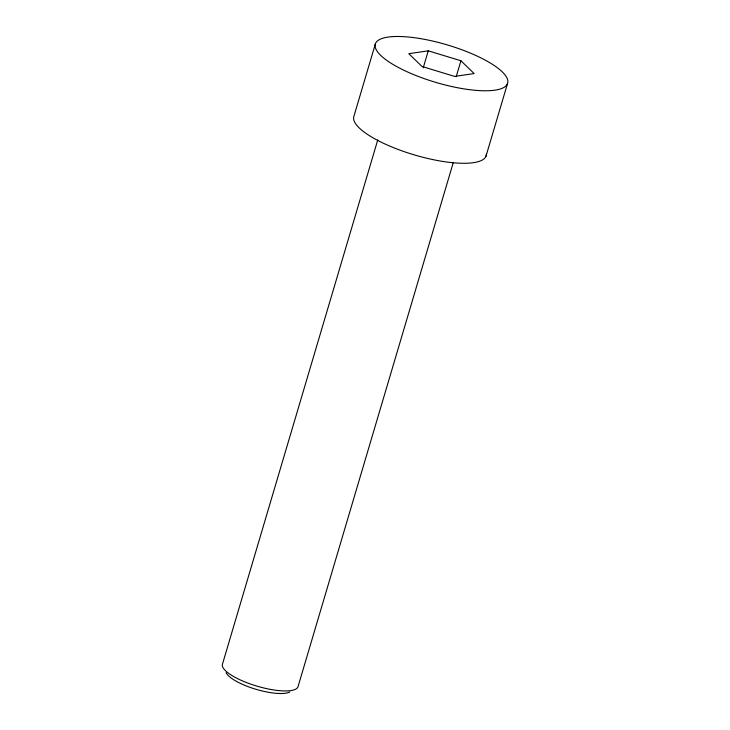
<?xml version="1.0" encoding="UTF-8"?>
<svg xmlns="http://www.w3.org/2000/svg" width="730" height="730" viewBox="0 0 730 730"><rect width="100%" height="100%" fill="white"/><g stroke="black" fill="none" stroke-linecap="round" stroke-linejoin="round"><path stroke-width="1.09" d="M375.466 43.535L353.986 116.052A69.012 19.601 16.5 0 0 416.155 155.435A69.012 19.601 16.5 0 0 486.39 154.203M377.748 139.941L222.531 663.944A39.438 11.196 16.5 0 0 256.075 685.862A39.438 11.196 16.5 0 0 297.959 686.903L453.175 162.9M423.208 67.881L428.264 50.826L460.931 60.763L474.135 73.566L454.671 76.422L422.013 66.485L408.809 53.682L428.264 50.826M456.186 76.76L460.931 60.763M485.988 156.22L507.469 83.713A69.012 19.601 16.5 0 0 414.786 37.759A69.012 19.601 16.5 0 0 402.148 69.405A69.012 19.601 16.5 0 0 507.469 83.713M289.801 692.004A34.465 9.791 16.5 0 1 255.263 689.083A34.465 9.791 16.5 0 1 226.127 672.631"/></g></svg>
